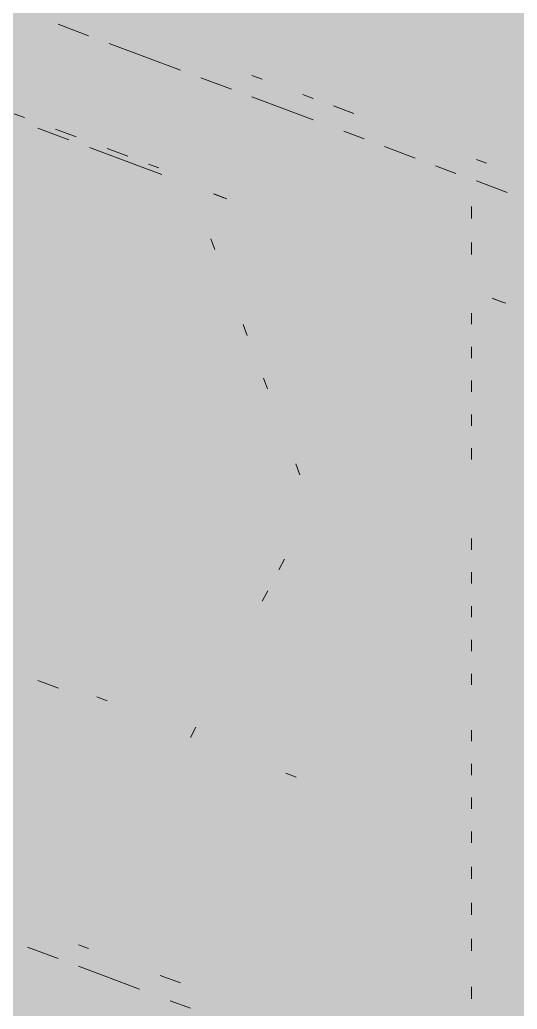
# Paper-space layout '03 3D Building and Roof' of a CAD drawing. Header units: millimetres. Extents: x 5 to 415, y 5 to 292.
# Drawn here: x 122.73 to 125.76, y 87.13 to 93.16 of the extents above; entities that cross this region are included whole.
import ezdxf

# ---------------------------------------------------------------- set-up
doc = ezdxf.new("R2010")
doc.units = ezdxf.units.MM
doc.layers.add('EXISTING', color=7, linetype='Continuous')
doc.layers.add('IMAGES', color=7, linetype='Continuous')

# ---------------------------------------------------------------- blocks, each defined once
blk = doc.blocks.new('SHEET_03')
at = {"layer": 'EXISTING', "color": 250, "lineweight": 9}
for p, q in [((123.1466, 93.0642), (122.96, 93.1341)), ((123.7062, 92.8546), (123.2709, 93.0177)), ((124.0171, 92.7381), (123.8305, 92.808)), ((124.1414, 92.8227), (124.2036, 92.7994)), ((124.5145, 92.5518), (124.1414, 92.6916)), ((124.4523, 92.7062), (124.5145, 92.6829)), ((124.6388, 92.6363), (124.7632, 92.5897)), ((122.7561, 92.5651), (122.6932, 92.5886)), ((122.8375, 92.5013), (123.0262, 92.4306)), ((123.0707, 92.4473), (122.9449, 92.4944)), ((124.8254, 92.4353), (124.701, 92.4819)), ((123.1521, 92.3835), (123.5924, 92.2185)), ((123.3852, 92.3294), (123.2594, 92.3766)), ((125.1363, 92.3189), (124.9497, 92.3888)), ((125.5093, 92.3102), (125.5715, 92.287)), ((123.574, 92.2587), (123.511, 92.2823)), ((125.385, 92.2257), (125.2606, 92.2723)), ((125.6959, 92.1093), (125.5093, 92.1791)), ((123.907, 92.1007), (123.9699, 92.0771)), ((123.9891, 92.0699), (123.915, 92.0977)), ((125.4797, 92.0244), (125.4797, 91.9512)), ((123.8904, 91.8263), (123.915, 91.761)), ((125.4797, 91.8046), (125.4797, 91.7313)), ((125.6055, 91.4644), (125.6684, 91.4408)), ((125.688, 91.4335), (125.6186, 91.4595)), ((125.4797, 91.3741), (125.4797, 91.3054)), ((124.0879, 91.3035), (124.1125, 91.2381)), ((125.4797, 91.168), (125.4797, 91.0993)), ((124.2113, 90.9767), (124.236, 90.9113)), ((125.4797, 90.9619), (125.4797, 90.8932)), ((125.4797, 90.7557), (125.4797, 90.687)), ((125.4797, 90.5496), (125.4797, 90.4809)), ((124.4088, 90.4538), (124.4335, 90.3884)), ((125.4797, 89.9999), (125.4797, 89.9312)), ((124.3392, 89.8728), (124.3056, 89.8089)), ((125.4797, 89.7938), (125.4797, 89.7251)), ((124.2382, 89.6811), (124.2046, 89.6172)), ((125.4797, 89.5877), (125.4797, 89.519)), ((125.4797, 89.3815), (125.4797, 89.3128)), ((125.4797, 89.1754), (125.4797, 89.1067)), ((122.9633, 89.0874), (122.8375, 89.1346)), ((123.1965, 89.0334), (123.2594, 89.0098)), ((123.8006, 88.8503), (123.7669, 88.7864)), ((125.4797, 88.8319), (125.4797, 88.7632)), ((125.4797, 88.6257), (125.4797, 88.557)), ((124.4102, 88.5454), (124.3473, 88.569)), ((125.4797, 88.4196), (125.4797, 88.3509)), ((125.4797, 88.2135), (125.4797, 88.1448)), ((125.4797, 87.9982), (125.4797, 87.925)), ((125.4797, 87.7784), (125.4797, 87.7052)), ((123.0844, 87.5227), (123.1466, 87.4994)), ((125.4797, 87.5586), (125.4797, 87.4854)), ((122.96, 87.4382), (122.7735, 87.508)), ((123.4575, 87.2518), (123.0844, 87.3916)), ((123.5818, 87.3363), (123.7062, 87.2898)), ((125.4797, 87.2655), (125.4797, 87.1923)), ((123.7683, 87.1354), (123.644, 87.1819))]:
    blk.add_line(p, q, dxfattribs=at)
at = {"layer": 'IMAGES', "color": 7}
for points in [[(122.3991, 93.1429), (122.9132, 93.1429), (122.3991, 93.3143), (122.9132, 93.3143)], [(122.9132, 93.1429), (123.0845, 93.1429), (122.9132, 93.3143), (123.0845, 93.3143)], [(123.0845, 93.1429), (123.2559, 93.1429), (123.0845, 93.3143), (123.2559, 93.3143)], [(123.2559, 93.1429), (123.4273, 93.1429), (123.2559, 93.3143), (123.4273, 93.3143)], [(123.4273, 93.1429), (123.77, 93.1429), (123.4273, 93.3143), (123.77, 93.3143)], [(123.77, 93.1429), (124.7982, 93.1429), (123.77, 93.3143), (124.7982, 93.3143)], [(124.7982, 93.1429), (124.9695, 93.1429), (124.7982, 93.3143), (124.9695, 93.3143)], [(124.9695, 93.1429), (125.1409, 93.1429), (124.9695, 93.3143), (125.1409, 93.3143)], [(125.1409, 93.1429), (125.3123, 93.1429), (125.1409, 93.3143), (125.3123, 93.3143)], [(125.3123, 93.1429), (125.4836, 93.1429), (125.3123, 93.3143), (125.4836, 93.3143)], [(125.4836, 93.1429), (125.8263, 93.1429), (125.4836, 93.3143), (125.8263, 93.3143)], [(122.5704, 92.9714), (122.7418, 92.9714), (122.5704, 93.1429), (122.7418, 93.1429)], [(122.7418, 92.9714), (122.9132, 92.9714), (122.7418, 93.1429), (122.9132, 93.1429)], [(122.9132, 92.9714), (123.0845, 92.9714), (122.9132, 93.1429), (123.0845, 93.1429)], [(123.0845, 92.9714), (123.2559, 92.9714), (123.0845, 93.1429), (123.2559, 93.1429)], [(123.2559, 92.9714), (123.4273, 92.9714), (123.2559, 93.1429), (123.4273, 93.1429)], [(123.4273, 92.9714), (123.5986, 92.9714), (123.4273, 93.1429), (123.5986, 93.1429)], [(123.5986, 92.9714), (123.77, 92.9714), (123.5986, 93.1429), (123.77, 93.1429)], [(123.77, 92.9714), (123.9414, 92.9714), (123.77, 93.1429), (123.9414, 93.1429)], [(123.9414, 92.9714), (124.1127, 92.9714), (123.9414, 93.1429), (124.1127, 93.1429)], [(124.1127, 92.9714), (124.2841, 92.9714), (124.1127, 93.1429), (124.2841, 93.1429)], [(124.2841, 92.9714), (125.3123, 92.9714), (124.2841, 93.1429), (125.3123, 93.1429)], [(125.3123, 92.9714), (125.4836, 92.9714), (125.3123, 93.1429), (125.4836, 93.1429)], [(125.4836, 92.9714), (125.655, 92.9714), (125.4836, 93.1429), (125.655, 93.1429)], [(125.655, 92.9714), (125.8263, 92.9714), (125.655, 93.1429), (125.8263, 93.1429)], [(122.5704, 92.8), (122.7418, 92.8), (122.5704, 92.9714), (122.7418, 92.9714)], [(122.7418, 92.6286), (122.9132, 92.6286), (122.7418, 92.9714), (122.9132, 92.9714)], [(122.9132, 92.8), (123.0845, 92.8), (122.9132, 92.9714), (123.0845, 92.9714)], [(123.0845, 92.8), (123.2559, 92.8), (123.0845, 92.9714), (123.2559, 92.9714)], [(123.2559, 92.8), (123.5986, 92.8), (123.2559, 92.9714), (123.5986, 92.9714)], [(123.5986, 92.8), (123.77, 92.8), (123.5986, 92.9714), (123.77, 92.9714)], [(123.77, 92.8), (123.9414, 92.8), (123.77, 92.9714), (123.9414, 92.9714)], [(123.9414, 92.8), (124.1127, 92.8), (123.9414, 92.9714), (124.1127, 92.9714)], [(124.1127, 92.8), (124.2841, 92.8), (124.1127, 92.9714), (124.2841, 92.9714)], [(124.2841, 92.8), (124.4554, 92.8), (124.2841, 92.9714), (124.4554, 92.9714)], [(124.4554, 92.8), (124.6268, 92.8), (124.4554, 92.9714), (124.6268, 92.9714)], [(124.6268, 92.8), (124.7982, 92.8), (124.6268, 92.9714), (124.7982, 92.9714)], [(124.7982, 92.8), (125.4836, 92.8), (124.7982, 92.9714), (125.4836, 92.9714)], [(125.4836, 92.8), (125.8263, 92.8), (125.4836, 92.9714), (125.8263, 92.9714)], [(122.5704, 92.6286), (122.7418, 92.6286), (122.5704, 92.8), (122.7418, 92.8)], [(122.9132, 92.6286), (123.2559, 92.6286), (122.9132, 92.8), (123.2559, 92.8)], [(123.2559, 92.4571), (123.4273, 92.4571), (123.2559, 92.8), (123.4273, 92.8)], [(123.4273, 92.6286), (123.5986, 92.6286), (123.4273, 92.8), (123.5986, 92.8)], [(123.5986, 92.6286), (123.77, 92.6286), (123.5986, 92.8), (123.77, 92.8)], [(123.77, 92.6286), (123.9414, 92.6286), (123.77, 92.8), (123.9414, 92.8)], [(123.9414, 92.6286), (124.4554, 92.6286), (123.9414, 92.8), (124.4554, 92.8)], [(124.4554, 92.6286), (124.6268, 92.6286), (124.4554, 92.8), (124.6268, 92.8)], [(124.6268, 92.6286), (124.7982, 92.6286), (124.6268, 92.8), (124.7982, 92.8)], [(124.7982, 92.6286), (126.1691, 92.6286), (124.7982, 92.8), (126.1691, 92.8)], [(122.3991, 92.4571), (122.7418, 92.4571), (122.3991, 92.6286), (122.7418, 92.6286)], [(122.7418, 92.4571), (122.9132, 92.4571), (122.7418, 92.6286), (122.9132, 92.6286)], [(122.9132, 92.4571), (123.0845, 92.4571), (122.9132, 92.6286), (123.0845, 92.6286)], [(123.0845, 92.4571), (123.2559, 92.4571), (123.0845, 92.6286), (123.2559, 92.6286)], [(123.4273, 92.4571), (123.5986, 92.4571), (123.4273, 92.6286), (123.5986, 92.6286)], [(123.5986, 92.4571), (123.77, 92.4571), (123.5986, 92.6286), (123.77, 92.6286)], [(123.77, 92.4571), (123.9414, 92.4571), (123.77, 92.6286), (123.9414, 92.6286)], [(123.9414, 92.4571), (124.1127, 92.4571), (123.9414, 92.6286), (124.1127, 92.6286)], [(124.1127, 92.4571), (124.2841, 92.4571), (124.1127, 92.6286), (124.2841, 92.6286)], [(124.2841, 92.4571), (124.4554, 92.4571), (124.2841, 92.6286), (124.4554, 92.6286)], [(124.4554, 92.4571), (124.6268, 92.4571), (124.4554, 92.6286), (124.6268, 92.6286)], [(124.6268, 92.4571), (124.7982, 92.4571), (124.6268, 92.6286), (124.7982, 92.6286)], [(124.7982, 92.4571), (124.9695, 92.4571), (124.7982, 92.6286), (124.9695, 92.6286)], [(124.9695, 92.4571), (125.1409, 92.4571), (124.9695, 92.6286), (125.1409, 92.6286)], [(125.1409, 92.4571), (125.4836, 92.4571), (125.1409, 92.6286), (125.4836, 92.6286)], [(125.4836, 92.4571), (125.655, 92.4571), (125.4836, 92.6286), (125.655, 92.6286)], [(125.655, 92.4571), (127.0259, 92.4571), (125.655, 92.6286), (127.0259, 92.6286)], [(122.5704, 92.2857), (122.7418, 92.2857), (122.5704, 92.4571), (122.7418, 92.4571)], [(122.7418, 92.2857), (122.9132, 92.2857), (122.7418, 92.4571), (122.9132, 92.4571)], [(122.9132, 92.2857), (123.0845, 92.2857), (122.9132, 92.4571), (123.0845, 92.4571)], [(123.0845, 92.2857), (123.2559, 92.2857), (123.0845, 92.4571), (123.2559, 92.4571)], [(123.2559, 92.2857), (123.4273, 92.2857), (123.2559, 92.4571), (123.4273, 92.4571)], [(123.4273, 92.2857), (123.5986, 92.2857), (123.4273, 92.4571), (123.5986, 92.4571)], [(123.5986, 92.2857), (123.9414, 92.2857), (123.5986, 92.4571), (123.9414, 92.4571)], [(123.9414, 92.1143), (124.1127, 92.1143), (123.9414, 92.4571), (124.1127, 92.4571)], [(124.1127, 92.1143), (124.2841, 92.1143), (124.1127, 92.4571), (124.2841, 92.4571)], [(124.2841, 92.2857), (124.4554, 92.2857), (124.2841, 92.4571), (124.4554, 92.4571)], [(124.4554, 92.2857), (124.6268, 92.2857), (124.4554, 92.4571), (124.6268, 92.4571)], [(124.6268, 92.2857), (124.7982, 92.2857), (124.6268, 92.4571), (124.7982, 92.4571)], [(124.7982, 92.2857), (125.1409, 92.2857), (124.7982, 92.4571), (125.1409, 92.4571)], [(125.1409, 92.2857), (125.4836, 92.2857), (125.1409, 92.4571), (125.4836, 92.4571)], [(125.4836, 92.2857), (125.655, 92.2857), (125.4836, 92.4571), (125.655, 92.4571)], [(125.655, 92.2857), (125.8263, 92.2857), (125.655, 92.4571), (125.8263, 92.4571)], [(122.3991, 92.1143), (122.9132, 92.1143), (122.3991, 92.2857), (122.9132, 92.2857)], [(122.9132, 92.1143), (123.0845, 92.1143), (122.9132, 92.2857), (123.0845, 92.2857)], [(123.0845, 92.1143), (123.4273, 92.1143), (123.0845, 92.2857), (123.4273, 92.2857)], [(123.4273, 92.1143), (123.5986, 92.1143), (123.4273, 92.2857), (123.5986, 92.2857)], [(123.5986, 92.1143), (123.77, 92.1143), (123.5986, 92.2857), (123.77, 92.2857)], [(123.77, 92.1143), (123.9414, 92.1143), (123.77, 92.2857), (123.9414, 92.2857)], [(124.2841, 92.1143), (124.6268, 92.1143), (124.2841, 92.2857), (124.6268, 92.2857)], [(124.6268, 92.1143), (124.7982, 92.1143), (124.6268, 92.2857), (124.7982, 92.2857)], [(124.7982, 92.1143), (124.9695, 92.1143), (124.7982, 92.2857), (124.9695, 92.2857)], [(124.9695, 92.1143), (125.1409, 92.1143), (124.9695, 92.2857), (125.1409, 92.2857)], [(125.1409, 92.1143), (125.3123, 92.1143), (125.1409, 92.2857), (125.3123, 92.2857)], [(125.3123, 92.1143), (125.8263, 92.1143), (125.3123, 92.2857), (125.8263, 92.2857)], [(122.3991, 91.9429), (123.0845, 91.9429), (122.3991, 92.1143), (123.0845, 92.1143)], [(123.0845, 91.9429), (123.4273, 91.9429), (123.0845, 92.1143), (123.4273, 92.1143)], [(123.4273, 91.9429), (123.5986, 91.9429), (123.4273, 92.1143), (123.5986, 92.1143)], [(123.5986, 91.9429), (123.77, 91.9429), (123.5986, 92.1143), (123.77, 92.1143)], [(123.77, 91.9429), (123.9414, 91.9429), (123.77, 92.1143), (123.9414, 92.1143)], [(123.9414, 91.9429), (124.2841, 91.9429), (123.9414, 92.1143), (124.2841, 92.1143)], [(124.2841, 91.9429), (124.4554, 91.9429), (124.2841, 92.1143), (124.4554, 92.1143)], [(124.4554, 91.9429), (124.6268, 91.9429), (124.4554, 92.1143), (124.6268, 92.1143)], [(124.6268, 91.9429), (124.9695, 91.9429), (124.6268, 92.1143), (124.9695, 92.1143)], [(124.9695, 91.9429), (125.3123, 91.9429), (124.9695, 92.1143), (125.3123, 92.1143)], [(125.3123, 91.9429), (125.4836, 91.9429), (125.3123, 92.1143), (125.4836, 92.1143)], [(125.4836, 91.9429), (125.655, 91.9429), (125.4836, 92.1143), (125.655, 92.1143)], [(125.655, 91.9429), (126.3404, 91.9429), (125.655, 92.1143), (126.3404, 92.1143)], [(122.3991, 91.7714), (123.5986, 91.7714), (122.3991, 91.9429), (123.5986, 91.9429)], [(123.5986, 91.7714), (123.77, 91.7714), (123.5986, 91.9429), (123.77, 91.9429)], [(123.77, 91.6), (123.9414, 91.6), (123.77, 91.9429), (123.9414, 91.9429)], [(123.9414, 91.7714), (124.2841, 91.7714), (123.9414, 91.9429), (124.2841, 91.9429)], [(124.2841, 91.7714), (124.4554, 91.7714), (124.2841, 91.9429), (124.4554, 91.9429)], [(124.4554, 91.7714), (124.6268, 91.7714), (124.4554, 91.9429), (124.6268, 91.9429)], [(124.6268, 91.7714), (124.7982, 91.7714), (124.6268, 91.9429), (124.7982, 91.9429)], [(124.7982, 91.7714), (124.9695, 91.7714), (124.7982, 91.9429), (124.9695, 91.9429)], [(124.9695, 91.7714), (125.1409, 91.7714), (124.9695, 91.9429), (125.1409, 91.9429)], [(125.1409, 91.7714), (125.3123, 91.7714), (125.1409, 91.9429), (125.3123, 91.9429)], [(125.3123, 90.2286), (125.4836, 90.2286), (125.3123, 91.9429), (125.4836, 91.9429)], [(125.4836, 91.4286), (125.655, 91.4286), (125.4836, 91.9429), (125.655, 91.9429)], [(125.655, 91.6), (125.8263, 91.6), (125.655, 91.9429), (125.8263, 91.9429)], [(122.2277, 91.6), (123.5986, 91.6), (122.2277, 91.7714), (123.5986, 91.7714)], [(123.5986, 91.6), (123.77, 91.6), (123.5986, 91.7714), (123.77, 91.7714)], [(123.9414, 91.6), (124.1127, 91.6), (123.9414, 91.7714), (124.1127, 91.7714)], [(124.1127, 91.6), (124.4554, 91.6), (124.1127, 91.7714), (124.4554, 91.7714)], [(124.4554, 91.6), (124.6268, 91.6), (124.4554, 91.7714), (124.6268, 91.7714)], [(124.6268, 91.6), (124.7982, 91.6), (124.6268, 91.7714), (124.7982, 91.7714)], [(124.7982, 91.6), (124.9695, 91.6), (124.7982, 91.7714), (124.9695, 91.7714)], [(124.9695, 91.6), (125.1409, 91.6), (124.9695, 91.7714), (125.1409, 91.7714)], [(125.1409, 91.6), (125.3123, 91.6), (125.1409, 91.7714), (125.3123, 91.7714)], [(122.0564, 91.4286), (123.77, 91.4286), (122.0564, 91.6), (123.77, 91.6)], [(123.77, 91.4286), (123.9414, 91.4286), (123.77, 91.6), (123.9414, 91.6)], [(123.9414, 91.0857), (124.1127, 91.0857), (123.9414, 91.6), (124.1127, 91.6)], [(124.1127, 91.4286), (124.4554, 91.4286), (124.1127, 91.6), (124.4554, 91.6)], [(124.4554, 91.4286), (124.6268, 91.4286), (124.4554, 91.6), (124.6268, 91.6)], [(124.6268, 91.4286), (124.7982, 91.4286), (124.6268, 91.6), (124.7982, 91.6)], [(124.7982, 91.4286), (124.9695, 91.4286), (124.7982, 91.6), (124.9695, 91.6)], [(124.9695, 91.4286), (125.1409, 91.4286), (124.9695, 91.6), (125.1409, 91.6)], [(125.1409, 91.4286), (125.3123, 91.4286), (125.1409, 91.6), (125.3123, 91.6)], [(125.655, 91.4286), (125.8263, 91.4286), (125.655, 91.6), (125.8263, 91.6)], [(122.0564, 91.2571), (123.9414, 91.2571), (122.0564, 91.4286), (123.9414, 91.4286)], [(124.1127, 91.2571), (124.2841, 91.2571), (124.1127, 91.4286), (124.2841, 91.4286)], [(124.2841, 91.2571), (124.4554, 91.2571), (124.2841, 91.4286), (124.4554, 91.4286)], [(124.4554, 90.7429), (124.6268, 90.7429), (124.4554, 91.4286), (124.6268, 91.4286)], [(124.6268, 91.0857), (124.7982, 91.0857), (124.6268, 91.4286), (124.7982, 91.4286)], [(124.7982, 91.2571), (125.1409, 91.2571), (124.7982, 91.4286), (125.1409, 91.4286)], [(125.1409, 91.2571), (125.3123, 91.2571), (125.1409, 91.4286), (125.3123, 91.4286)], [(125.4836, 91.2571), (125.655, 91.2571), (125.4836, 91.4286), (125.655, 91.4286)], [(125.655, 91.2571), (125.8263, 91.2571), (125.655, 91.4286), (125.8263, 91.4286)], [(122.0564, 91.0857), (123.77, 91.0857), (122.0564, 91.2571), (123.77, 91.2571)], [(123.77, 91.0857), (123.9414, 91.0857), (123.77, 91.2571), (123.9414, 91.2571)], [(124.1127, 90.9143), (124.2841, 90.9143), (124.1127, 91.2571), (124.2841, 91.2571)], [(124.2841, 91.0857), (124.4554, 91.0857), (124.2841, 91.2571), (124.4554, 91.2571)], [(124.7982, 91.0857), (125.1409, 91.0857), (124.7982, 91.2571), (125.1409, 91.2571)], [(125.1409, 88.5143), (125.3123, 88.5143), (125.1409, 91.2571), (125.3123, 91.2571)], [(125.4836, 90.2286), (125.655, 90.2286), (125.4836, 91.2571), (125.655, 91.2571)], [(125.655, 90.2286), (125.8263, 90.2286), (125.655, 91.2571), (125.8263, 91.2571)], [(122.0564, 90.7429), (123.9414, 90.7429), (122.0564, 91.0857), (123.9414, 91.0857)], [(123.9414, 90.7429), (124.1127, 90.7429), (123.9414, 91.0857), (124.1127, 91.0857)], [(124.2841, 90.7429), (124.4554, 90.7429), (124.2841, 91.0857), (124.4554, 91.0857)], [(124.6268, 90.5714), (124.7982, 90.5714), (124.6268, 91.0857), (124.7982, 91.0857)], [(124.7982, 90.7429), (124.9695, 90.7429), (124.7982, 91.0857), (124.9695, 91.0857)], [(124.9695, 90.7429), (125.1409, 90.7429), (124.9695, 91.0857), (125.1409, 91.0857)], [(124.1127, 90.7429), (124.2841, 90.7429), (124.1127, 90.9143), (124.2841, 90.9143)], [(122.2277, 90.5714), (124.2841, 90.5714), (122.2277, 90.7429), (124.2841, 90.7429)], [(124.2841, 90.5714), (124.6268, 90.5714), (124.2841, 90.7429), (124.6268, 90.7429)], [(124.7982, 90.4), (125.1409, 90.4), (124.7982, 90.7429), (125.1409, 90.7429)], [(122.2277, 90.4), (124.1127, 90.4), (122.2277, 90.5714), (124.1127, 90.5714)], [(124.1127, 90.4), (124.2841, 90.4), (124.1127, 90.5714), (124.2841, 90.5714)], [(124.2841, 90.4), (124.6268, 90.4), (124.2841, 90.5714), (124.6268, 90.5714)], [(124.6268, 90.4), (124.7982, 90.4), (124.6268, 90.5714), (124.7982, 90.5714)], [(122.3991, 90.0571), (124.1127, 90.0571), (122.3991, 90.4), (124.1127, 90.4)], [(124.1127, 90.0571), (124.2841, 90.0571), (124.1127, 90.4), (124.2841, 90.4)], [(124.2841, 89.8857), (124.4554, 89.8857), (124.2841, 90.4), (124.4554, 90.4)], [(124.4554, 89.8857), (124.6268, 89.8857), (124.4554, 90.4), (124.6268, 90.4)], [(124.6268, 89.7143), (124.7982, 89.7143), (124.6268, 90.4), (124.7982, 90.4)], [(124.7982, 89.7143), (124.9695, 89.7143), (124.7982, 90.4), (124.9695, 90.4)], [(124.9695, 89.7143), (125.1409, 89.7143), (124.9695, 90.4), (125.1409, 90.4)], [(125.3123, 90.0571), (125.4836, 90.0571), (125.3123, 90.2286), (125.4836, 90.2286)], [(125.4836, 90.0571), (125.655, 90.0571), (125.4836, 90.2286), (125.655, 90.2286)], [(125.655, 90.0571), (125.8263, 90.0571), (125.655, 90.2286), (125.8263, 90.2286)], [(122.2277, 89.8857), (124.2841, 89.8857), (122.2277, 90.0571), (124.2841, 90.0571)], [(125.3123, 88.3429), (125.4836, 88.3429), (125.3123, 90.0571), (125.4836, 90.0571)], [(125.4836, 88.1714), (125.655, 88.1714), (125.4836, 90.0571), (125.655, 90.0571)], [(125.655, 88.1714), (125.8263, 88.1714), (125.655, 90.0571), (125.8263, 90.0571)], [(122.5704, 89.7143), (124.1127, 89.7143), (122.5704, 89.8857), (124.1127, 89.8857)], [(124.1127, 89.7143), (124.2841, 89.7143), (124.1127, 89.8857), (124.2841, 89.8857)], [(124.2841, 89.7143), (124.4554, 89.7143), (124.2841, 89.8857), (124.4554, 89.8857)], [(124.4554, 89.7143), (124.6268, 89.7143), (124.4554, 89.8857), (124.6268, 89.8857)], [(122.5704, 89.5429), (123.9414, 89.5429), (122.5704, 89.7143), (123.9414, 89.7143)], [(123.9414, 89.3714), (124.1127, 89.3714), (123.9414, 89.7143), (124.1127, 89.7143)], [(124.1127, 89.5429), (124.2841, 89.5429), (124.1127, 89.7143), (124.2841, 89.7143)], [(124.2841, 89.5429), (124.4554, 89.5429), (124.2841, 89.7143), (124.4554, 89.7143)], [(124.4554, 89.5429), (124.6268, 89.5429), (124.4554, 89.7143), (124.6268, 89.7143)], [(124.6268, 89.3714), (124.7982, 89.3714), (124.6268, 89.7143), (124.7982, 89.7143)], [(124.7982, 89.3714), (125.1409, 89.3714), (124.7982, 89.7143), (125.1409, 89.7143)], [(122.5704, 89.3714), (122.9132, 89.3714), (122.5704, 89.5429), (122.9132, 89.5429)], [(122.9132, 89.3714), (123.77, 89.3714), (122.9132, 89.5429), (123.77, 89.5429)], [(123.77, 89.3714), (123.9414, 89.3714), (123.77, 89.5429), (123.9414, 89.5429)], [(124.1127, 89.3714), (124.2841, 89.3714), (124.1127, 89.5429), (124.2841, 89.5429)], [(124.2841, 89.3714), (124.4554, 89.3714), (124.2841, 89.5429), (124.4554, 89.5429)], [(124.4554, 88.5143), (124.6268, 88.5143), (124.4554, 89.5429), (124.6268, 89.5429)], [(122.5704, 89.2), (122.9132, 89.2), (122.5704, 89.3714), (122.9132, 89.3714)], [(122.9132, 89.2), (123.0845, 89.2), (122.9132, 89.3714), (123.0845, 89.3714)], [(123.0845, 89.2), (123.2559, 89.2), (123.0845, 89.3714), (123.2559, 89.3714)], [(123.2559, 89.2), (123.4273, 89.2), (123.2559, 89.3714), (123.4273, 89.3714)], [(123.4273, 89.2), (123.9414, 89.2), (123.4273, 89.3714), (123.9414, 89.3714)], [(123.9414, 89.2), (124.1127, 89.2), (123.9414, 89.3714), (124.1127, 89.3714)], [(124.1127, 89.2), (124.2841, 89.2), (124.1127, 89.3714), (124.2841, 89.3714)], [(124.2841, 89.2), (124.4554, 89.2), (124.2841, 89.3714), (124.4554, 89.3714)], [(124.6268, 88.8571), (124.7982, 88.8571), (124.6268, 89.3714), (124.7982, 89.3714)], [(124.7982, 88.8571), (124.9695, 88.8571), (124.7982, 89.3714), (124.9695, 89.3714)], [(124.9695, 88.8571), (125.1409, 88.8571), (124.9695, 89.3714), (125.1409, 89.3714)], [(122.5704, 89.0286), (122.7418, 89.0286), (122.5704, 89.2), (122.7418, 89.2)], [(122.7418, 89.0286), (122.9132, 89.0286), (122.7418, 89.2), (122.9132, 89.2)], [(122.9132, 89.0286), (123.0845, 89.0286), (122.9132, 89.2), (123.0845, 89.2)], [(123.0845, 89.0286), (123.2559, 89.0286), (123.0845, 89.2), (123.2559, 89.2)], [(123.2559, 89.0286), (123.4273, 89.0286), (123.2559, 89.2), (123.4273, 89.2)], [(123.4273, 89.0286), (123.77, 89.0286), (123.4273, 89.2), (123.77, 89.2)], [(123.77, 88.8571), (123.9414, 88.8571), (123.77, 89.2), (123.9414, 89.2)], [(123.9414, 89.0286), (124.1127, 89.0286), (123.9414, 89.2), (124.1127, 89.2)], [(124.1127, 88.8571), (124.4554, 88.8571), (124.1127, 89.2), (124.4554, 89.2)], [(122.5704, 88.8571), (122.7418, 88.8571), (122.5704, 89.0286), (122.7418, 89.0286)], [(122.7418, 88.8571), (122.9132, 88.8571), (122.7418, 89.0286), (122.9132, 89.0286)], [(122.9132, 88.8571), (123.0845, 88.8571), (122.9132, 89.0286), (123.0845, 89.0286)], [(123.0845, 88.8571), (123.2559, 88.8571), (123.0845, 89.0286), (123.2559, 89.0286)], [(123.2559, 88.8571), (123.77, 88.8571), (123.2559, 89.0286), (123.77, 89.0286)], [(123.9414, 88.8571), (124.1127, 88.8571), (123.9414, 89.0286), (124.1127, 89.0286)], [(121.0282, 88.6857), (122.7418, 88.6857), (121.0282, 88.8571), (122.7418, 88.8571)], [(122.7418, 88.6857), (122.9132, 88.6857), (122.7418, 88.8571), (122.9132, 88.8571)], [(122.9132, 88.6857), (123.0845, 88.6857), (122.9132, 88.8571), (123.0845, 88.8571)], [(123.0845, 88.6857), (123.2559, 88.6857), (123.0845, 88.8571), (123.2559, 88.8571)], [(123.2559, 88.6857), (123.4273, 88.6857), (123.2559, 88.8571), (123.4273, 88.8571)], [(123.4273, 88.6857), (123.5986, 88.6857), (123.4273, 88.8571), (123.5986, 88.8571)], [(123.5986, 88.6857), (123.77, 88.6857), (123.5986, 88.8571), (123.77, 88.8571)], [(123.77, 88.6857), (123.9414, 88.6857), (123.77, 88.8571), (123.9414, 88.8571)], [(123.9414, 88.6857), (124.1127, 88.6857), (123.9414, 88.8571), (124.1127, 88.8571)], [(124.1127, 88.6857), (124.4554, 88.6857), (124.1127, 88.8571), (124.4554, 88.8571)], [(124.6268, 88.6857), (124.7982, 88.6857), (124.6268, 88.8571), (124.7982, 88.8571)], [(124.7982, 88.6857), (125.1409, 88.6857), (124.7982, 88.8571), (125.1409, 88.8571)], [(121.5423, 88.5143), (123.2559, 88.5143), (121.5423, 88.6857), (123.2559, 88.6857)], [(123.2559, 88.5143), (123.4273, 88.5143), (123.2559, 88.6857), (123.4273, 88.6857)], [(123.4273, 88.5143), (123.5986, 88.5143), (123.4273, 88.6857), (123.5986, 88.6857)], [(123.5986, 88.5143), (123.77, 88.5143), (123.5986, 88.6857), (123.77, 88.6857)], [(123.77, 88.5143), (123.9414, 88.5143), (123.77, 88.6857), (123.9414, 88.6857)], [(123.9414, 88.5143), (124.1127, 88.5143), (123.9414, 88.6857), (124.1127, 88.6857)], [(124.1127, 88.5143), (124.2841, 88.5143), (124.1127, 88.6857), (124.2841, 88.6857)], [(124.2841, 88.5143), (124.4554, 88.5143), (124.2841, 88.6857), (124.4554, 88.6857)], [(124.6268, 88.5143), (124.7982, 88.5143), (124.6268, 88.6857), (124.7982, 88.6857)], [(124.7982, 88.5143), (124.9695, 88.5143), (124.7982, 88.6857), (124.9695, 88.6857)], [(124.9695, 88.3429), (125.1409, 88.3429), (124.9695, 88.6857), (125.1409, 88.6857)], [(122.0564, 88.3429), (123.77, 88.3429), (122.0564, 88.5143), (123.77, 88.5143)], [(123.77, 88.3429), (123.9414, 88.3429), (123.77, 88.5143), (123.9414, 88.5143)], [(123.9414, 88.3429), (124.1127, 88.3429), (123.9414, 88.5143), (124.1127, 88.5143)], [(124.1127, 88.3429), (124.2841, 88.3429), (124.1127, 88.5143), (124.2841, 88.5143)], [(124.2841, 88.3429), (124.6268, 88.3429), (124.2841, 88.5143), (124.6268, 88.5143)], [(124.6268, 88.3429), (124.9695, 88.3429), (124.6268, 88.5143), (124.9695, 88.5143)], [(125.1409, 88.3429), (125.3123, 88.3429), (125.1409, 88.5143), (125.3123, 88.5143)], [(122.5704, 88.1714), (124.1127, 88.1714), (122.5704, 88.3429), (124.1127, 88.3429)], [(124.1127, 88.1714), (124.2841, 88.1714), (124.1127, 88.3429), (124.2841, 88.3429)], [(124.2841, 88.1714), (124.4554, 88.1714), (124.2841, 88.3429), (124.4554, 88.3429)], [(124.4554, 88.1714), (124.6268, 88.1714), (124.4554, 88.3429), (124.6268, 88.3429)], [(124.6268, 88.1714), (124.7982, 88.1714), (124.6268, 88.3429), (124.7982, 88.3429)], [(124.7982, 88.1714), (124.9695, 88.1714), (124.7982, 88.3429), (124.9695, 88.3429)], [(124.9695, 88.1714), (125.1409, 88.1714), (124.9695, 88.3429), (125.1409, 88.3429)], [(125.1409, 88), (125.3123, 88), (125.1409, 88.3429), (125.3123, 88.3429)], [(125.3123, 88.1714), (125.4836, 88.1714), (125.3123, 88.3429), (125.4836, 88.3429)], [(122.5704, 87.8286), (122.7418, 87.8286), (122.5704, 88.1714), (122.7418, 88.1714)], [(122.7418, 88), (122.9132, 88), (122.7418, 88.1714), (122.9132, 88.1714)], [(122.9132, 88), (124.4554, 88), (122.9132, 88.1714), (124.4554, 88.1714)], [(124.4554, 88), (125.1409, 88), (124.4554, 88.1714), (125.1409, 88.1714)], [(125.3123, 88), (125.4836, 88), (125.3123, 88.1714), (125.4836, 88.1714)], [(125.4836, 88), (125.655, 88), (125.4836, 88.1714), (125.655, 88.1714)], [(125.655, 87.8286), (125.8263, 87.8286), (125.655, 88.1714), (125.8263, 88.1714)], [(122.7418, 87.8286), (123.0845, 87.8286), (122.7418, 88), (123.0845, 88)], [(123.0845, 87.8286), (123.2559, 87.8286), (123.0845, 88), (123.2559, 88)], [(123.2559, 87.8286), (123.4273, 87.8286), (123.2559, 88), (123.4273, 88)], [(123.4273, 87.8286), (125.1409, 87.8286), (123.4273, 88), (125.1409, 88)], [(125.1409, 87.8286), (125.3123, 87.8286), (125.1409, 88), (125.3123, 88)], [(125.3123, 87.8286), (125.4836, 87.8286), (125.3123, 88), (125.4836, 88)], [(125.4836, 87.4857), (125.655, 87.4857), (125.4836, 88), (125.655, 88)], [(122.5704, 87.6571), (122.7418, 87.6571), (122.5704, 87.8286), (122.7418, 87.8286)], [(122.7418, 87.6571), (122.9132, 87.6571), (122.7418, 87.8286), (122.9132, 87.8286)], [(122.9132, 87.6571), (123.2559, 87.6571), (122.9132, 87.8286), (123.2559, 87.8286)], [(123.2559, 87.6571), (123.5986, 87.6571), (123.2559, 87.8286), (123.5986, 87.8286)], [(123.5986, 87.6571), (123.77, 87.6571), (123.5986, 87.8286), (123.77, 87.8286)], [(123.77, 87.6571), (123.9414, 87.6571), (123.77, 87.8286), (123.9414, 87.8286)], [(123.9414, 87.4857), (124.1127, 87.4857), (123.9414, 87.8286), (124.1127, 87.8286)], [(124.1127, 87.6571), (124.2841, 87.6571), (124.1127, 87.8286), (124.2841, 87.8286)], [(124.2841, 87.6571), (124.4554, 87.6571), (124.2841, 87.8286), (124.4554, 87.8286)], [(124.4554, 87.6571), (125.1409, 87.6571), (124.4554, 87.8286), (125.1409, 87.8286)], [(125.1409, 87.1429), (125.3123, 87.1429), (125.1409, 87.8286), (125.3123, 87.8286)], [(125.3123, 87.4857), (125.4836, 87.4857), (125.3123, 87.8286), (125.4836, 87.8286)], [(125.655, 86.9714), (125.8263, 86.9714), (125.655, 87.8286), (125.8263, 87.8286)], [(122.2277, 87.4857), (122.7418, 87.4857), (122.2277, 87.6571), (122.7418, 87.6571)], [(122.7418, 87.4857), (123.2559, 87.4857), (122.7418, 87.6571), (123.2559, 87.6571)], [(123.2559, 87.4857), (123.4273, 87.4857), (123.2559, 87.6571), (123.4273, 87.6571)], [(123.4273, 87.4857), (123.77, 87.4857), (123.4273, 87.6571), (123.77, 87.6571)], [(123.77, 87.3143), (123.9414, 87.3143), (123.77, 87.6571), (123.9414, 87.6571)], [(124.1127, 87.4857), (124.2841, 87.4857), (124.1127, 87.6571), (124.2841, 87.6571)], [(124.2841, 87.3143), (124.4554, 87.3143), (124.2841, 87.6571), (124.4554, 87.6571)], [(124.4554, 87.4857), (124.6268, 87.4857), (124.4554, 87.6571), (124.6268, 87.6571)], [(124.6268, 87.4857), (125.1409, 87.4857), (124.6268, 87.6571), (125.1409, 87.6571)], [(122.3991, 87.3143), (122.7418, 87.3143), (122.3991, 87.4857), (122.7418, 87.4857)], [(122.7418, 87.3143), (123.0845, 87.3143), (122.7418, 87.4857), (123.0845, 87.4857)], [(123.0845, 87.3143), (123.2559, 87.3143), (123.0845, 87.4857), (123.2559, 87.4857)], [(123.2559, 87.3143), (123.4273, 87.3143), (123.2559, 87.4857), (123.4273, 87.4857)], [(123.4273, 87.3143), (123.5986, 87.3143), (123.4273, 87.4857), (123.5986, 87.4857)], [(123.5986, 87.3143), (123.77, 87.3143), (123.5986, 87.4857), (123.77, 87.4857)], [(123.9414, 87.3143), (124.1127, 87.3143), (123.9414, 87.4857), (124.1127, 87.4857)], [(124.1127, 87.3143), (124.2841, 87.3143), (124.1127, 87.4857), (124.2841, 87.4857)], [(124.4554, 87.3143), (124.6268, 87.3143), (124.4554, 87.4857), (124.6268, 87.4857)], [(124.6268, 87.3143), (124.7982, 87.3143), (124.6268, 87.4857), (124.7982, 87.4857)], [(124.7982, 87.3143), (125.1409, 87.3143), (124.7982, 87.4857), (125.1409, 87.4857)], [(125.3123, 86.9714), (125.4836, 86.9714), (125.3123, 87.4857), (125.4836, 87.4857)], [(125.4836, 86.9714), (125.655, 86.9714), (125.4836, 87.4857), (125.655, 87.4857)], [(122.3991, 87.1429), (122.9132, 87.1429), (122.3991, 87.3143), (122.9132, 87.3143)], [(122.9132, 87.1429), (123.0845, 87.1429), (122.9132, 87.3143), (123.0845, 87.3143)], [(123.0845, 87.1429), (123.2559, 87.1429), (123.0845, 87.3143), (123.2559, 87.3143)], [(123.2559, 87.1429), (123.77, 87.1429), (123.2559, 87.3143), (123.77, 87.3143)], [(123.77, 87.1429), (123.9414, 87.1429), (123.77, 87.3143), (123.9414, 87.3143)], [(123.9414, 87.1429), (124.1127, 87.1429), (123.9414, 87.3143), (124.1127, 87.3143)], [(124.1127, 87.1429), (124.2841, 87.1429), (124.1127, 87.3143), (124.2841, 87.3143)], [(124.2841, 87.1429), (124.6268, 87.1429), (124.2841, 87.3143), (124.6268, 87.3143)], [(124.6268, 87.1429), (124.9695, 87.1429), (124.6268, 87.3143), (124.9695, 87.3143)], [(124.9695, 87.1429), (125.1409, 87.1429), (124.9695, 87.3143), (125.1409, 87.3143)], [(109.3755, 86.9714), (123.0845, 86.9714), (109.3755, 87.1429), (123.0845, 87.1429)], [(123.0845, 86.9714), (123.2559, 86.9714), (123.0845, 87.1429), (123.2559, 87.1429)], [(123.2559, 86.9714), (123.4273, 86.9714), (123.2559, 87.1429), (123.4273, 87.1429)], [(123.4273, 86.9714), (123.5986, 86.9714), (123.4273, 87.1429), (123.5986, 87.1429)], [(123.5986, 86.9714), (123.77, 86.9714), (123.5986, 87.1429), (123.77, 87.1429)], [(123.77, 86.9714), (124.1127, 86.9714), (123.77, 87.1429), (124.1127, 87.1429)], [(124.1127, 86.9714), (124.2841, 86.9714), (124.1127, 87.1429), (124.2841, 87.1429)], [(124.2841, 86.9714), (124.6268, 86.9714), (124.2841, 87.1429), (124.6268, 87.1429)], [(124.6268, 86.9714), (125.3123, 86.9714), (124.6268, 87.1429), (125.3123, 87.1429)]]:
    blk.add_solid(points, dxfattribs=at)

psp = doc.layouts.new('03 3D Building and Roof')

# ---------------------------------------------------------------- block references
psp.add_blockref('SHEET_03', (0, 0))

doc.saveas('drawing.dxf')
